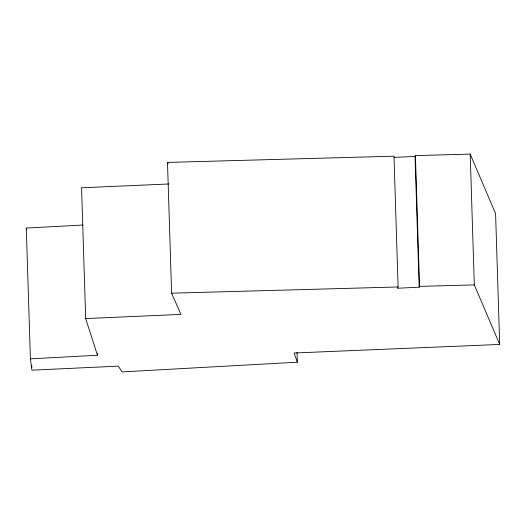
<?xml version="1.0" encoding="UTF-8"?>
<svg xmlns="http://www.w3.org/2000/svg" width="526" height="526" viewBox="0 0 526 526"><rect width="100%" height="100%" fill="white"/><g stroke="black" fill="none" stroke-linecap="round" stroke-linejoin="round"><path stroke-width="0.79" d="M168.682 183.988L81.563 187.782L85.672 318.565L180.931 314.416L171.607 293.199L167.498 162.416L393.994 156.189L398.103 286.966L397.308 288.261L419.163 287.196L415.047 156.413L415.428 155.611L470.205 154.098L495.591 213.668L499.7 344.451L294.08 353.005L297.341 362.197L122.078 371.902L118.291 366.135L31.908 370.166L30.409 358.844L26.3 228.067L82.72 225.036M419.163 287.196L419.544 286.387L415.428 155.611M30.409 358.844L97.455 355.247L97.409 353.617M394.007 157.438L415.047 156.413M171.607 293.199L398.103 286.966M419.544 286.387L474.314 284.882L499.7 344.451M167.498 162.416L168.142 163.882M85.672 318.565L97.455 355.247M26.3 228.067L26.517 229.684M470.205 154.098L474.314 284.882M297.032 352.394L297.341 362.197M31.751 365.268L31.83 367.713"/></g></svg>
